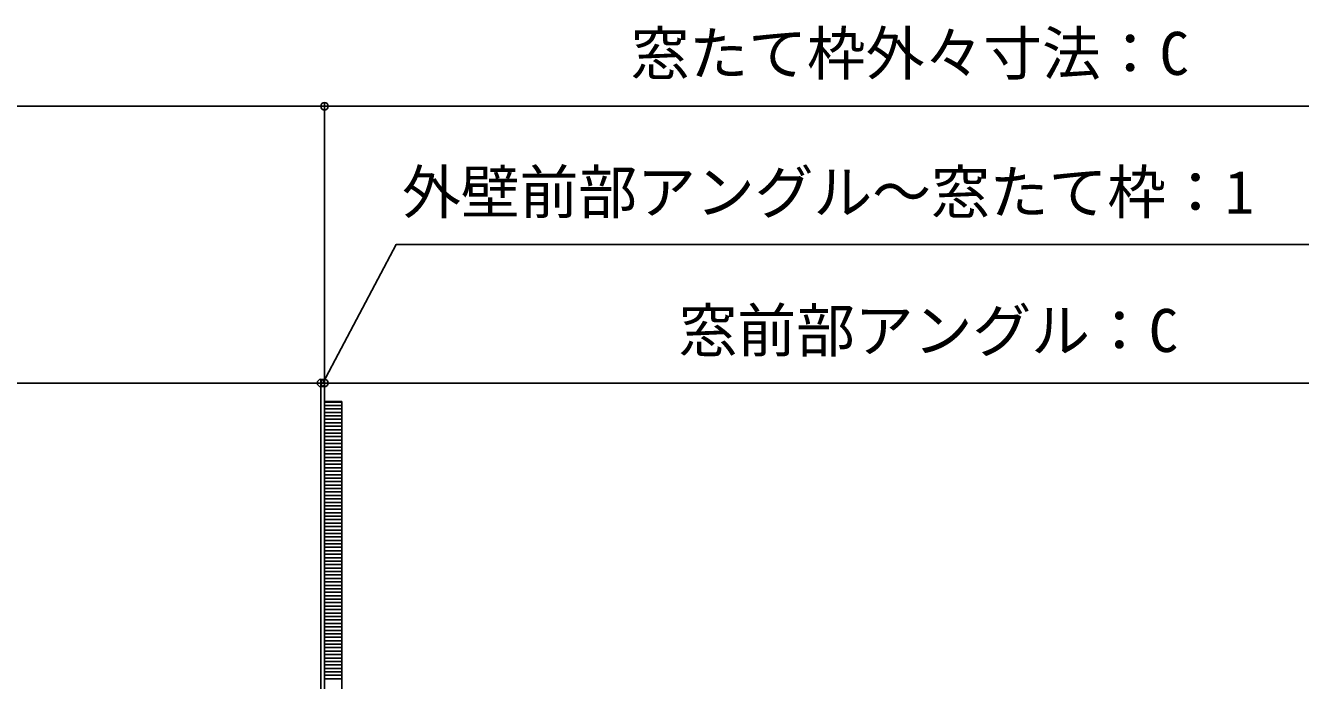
# Model space of a CAD drawing. Units: millimetres, scale not verified. Extents: x -875 to 875, y -1303 to 1295.
# Drawn here: x -258.9 to 109.7, y 456.8 to 646.1 of the extents above; entities that cross this region are included whole.
import ezdxf
from ezdxf.enums import TextEntityAlignment as Align

# ---------------------------------------------------------------- set-up
doc = ezdxf.new("R2010")
doc.units = ezdxf.units.MM
doc.header["$LTSCALE"] = 8
doc.layers.add('0-4_YKK_12', color=2, linetype='Continuous')
doc.layers.add('0-6_YKK_D', color=6, linetype='Continuous')
doc.styles.add('ＭＳ ゴシック', font='')
doc.styles.get('ＭＳ ゴシック').set_extended_font_data('MS Gothic')

msp = doc.modelspace()

# ---------------------------------------------------------------- linework, layer by layer
at = {"layer": '0-4_YKK_12'}
for p, q in [((-172.5, 537.487), (-167.5, 537.487)), ((-172.5, 537.3), (-167.5, 537.3)), ((-172.5, 536.3), (-167.5, 536.3)), ((-172.5, 535.3), (-167.5, 535.3)), ((-172.5, 534.3), (-167.5, 534.3)), ((-172.5, 533.3), (-167.5, 533.3)), ((-172.5, 532.3), (-167.5, 532.3)), ((-172.5, 531.3), (-167.5, 531.3)), ((-172.5, 530.3), (-167.5, 530.3)), ((-172.5, 529.3), (-167.5, 529.3)), ((-172.5, 528.3), (-167.5, 528.3)), ((-172.5, 527.3), (-167.5, 527.3)), ((-172.5, 526.3), (-167.5, 526.3)), ((-172.5, 525.3), (-167.5, 525.3)), ((-172.5, 524.3), (-167.5, 524.3)), ((-172.5, 523.3), (-167.5, 523.3)), ((-172.5, 522.3), (-167.5, 522.3)), ((-172.5, 521.3), (-167.5, 521.3)), ((-172.5, 520.3), (-167.5, 520.3)), ((-172.5, 519.3), (-167.5, 519.3)), ((-172.5, 518.3), (-167.5, 518.3)), ((-172.5, 517.3), (-167.5, 517.3)), ((-172.5, 516.3), (-167.5, 516.3)), ((-172.5, 515.3), (-167.5, 515.3)), ((-172.5, 514.3), (-167.5, 514.3)), ((-172.5, 513.3), (-167.5, 513.3)), ((-172.5, 512.3), (-167.5, 512.3)), ((-172.5, 511.3), (-167.5, 511.3)), ((-172.5, 510.3), (-167.5, 510.3)), ((-172.5, 509.3), (-167.5, 509.3)), ((-172.5, 508.3), (-167.5, 508.3)), ((-172.5, 507.3), (-167.5, 507.3)), ((-172.5, 506.3), (-167.5, 506.3)), ((-172.5, 505.3), (-167.5, 505.3)), ((-172.5, 504.3), (-167.5, 504.3)), ((-172.5, 503.3), (-167.5, 503.3)), ((-172.5, 502.3), (-167.5, 502.3)), ((-172.5, 501.3), (-167.5, 501.3)), ((-172.5, 500.3), (-167.5, 500.3)), ((-172.5, 499.3), (-167.5, 499.3)), ((-172.5, 498.3), (-167.5, 498.3)), ((-172.5, 497.3), (-167.5, 497.3)), ((-172.5, 496.3), (-167.5, 496.3)), ((-172.5, 495.3), (-167.5, 495.3)), ((-172.5, 494.3), (-167.5, 494.3)), ((-172.5, 493.3), (-167.5, 493.3)), ((-172.5, 492.3), (-167.5, 492.3)), ((-172.5, 491.3), (-167.5, 491.3)), ((-172.5, 490.3), (-167.5, 490.3)), ((-172.5, 489.3), (-167.5, 489.3)), ((-172.5, 488.3), (-167.5, 488.3)), ((-172.5, 487.3), (-167.5, 487.3)), ((-172.5, 486.3), (-167.5, 486.3)), ((-172.5, 485.3), (-167.5, 485.3)), ((-172.5, 484.3), (-167.5, 484.3)), ((-172.5, 483.3), (-167.5, 483.3)), ((-172.5, 482.3), (-167.5, 482.3)), ((-172.5, 481.3), (-167.5, 481.3)), ((-172.5, 480.3), (-167.5, 480.3)), ((-172.5, 479.3), (-167.5, 479.3)), ((-172.5, 478.3), (-167.5, 478.3)), ((-172.5, 477.3), (-167.5, 477.3)), ((-172.5, 476.3), (-167.5, 476.3)), ((-172.5, 475.3), (-167.5, 475.3)), ((-172.5, 474.3), (-167.5, 474.3)), ((-172.5, 473.3), (-167.5, 473.3)), ((-172.5, 472.3), (-167.5, 472.3)), ((-172.5, 471.3), (-167.5, 471.3)), ((-172.5, 470.3), (-167.5, 470.3)), ((-172.5, 469.3), (-167.5, 469.3)), ((-172.5, 468.3), (-167.5, 468.3)), ((-172.5, 467.3), (-167.5, 467.3)), ((-172.5, 466.3), (-167.5, 466.3)), ((-172.5, 465.3), (-167.5, 465.3)), ((-172.5, 464.3), (-167.5, 464.3)), ((-172.5, 463.3), (-167.5, 463.3)), ((-172.5, 462.3), (-167.5, 462.3)), ((-172.5, 461.3), (-167.5, 461.3)), ((-172.5, 460.3), (-167.5, 460.3)), ((-172.5, 459.3), (-167.5, 459.3)), ((-172.5, 458.3), (-167.5, 458.3)), ((-172.5, 457.3), (-167.5, 457.3))]:
    msp.add_line(p, q, dxfattribs=at)
for points in [[(-172.5, 345.8), (-172.5, 383.3), (-172.5, 537.487)], [(-167.5, 350.8), (-167.5, 383.3), (-167.5, 537.487)]]:
    msp.add_lwpolyline(points, dxfattribs=at)
at = {"layer": '0-6_YKK_D'}
for p, q in [((-172.5, 538.487), (-172.5, 623.8)), ((-172.5, 538.487), (-172.5, 623.8)), ((-620, 622.8), (-172.5, 622.8)), ((-172.5, 622.8), (227.5, 622.8)), ((-619, 542.8), (-173.5, 542.8)), ((-173.5, 542.8), (-177.8, 542.8)), ((-173.5, 382.3), (-173.5, 543.8)), ((-173.5, 382.3), (-173.5, 543.8)), ((-173.5, 542.8), (-172.5, 542.8)), ((-173.5, 542.8), (-172.5, 542.8)), ((-172.5, 382.3), (-172.5, 543.8)), ((-172.5, 382.3), (-172.5, 543.8)), ((-172.5, 542.8), (227.5, 542.8)), ((-172.5, 542.8), (-168.2, 542.8))]:
    msp.add_line(p, q, dxfattribs=at)
msp.add_lwpolyline([(-173, 542.8), (-151.808, 582.8), (182.794, 582.8)], dxfattribs=at)
for centre in [(-172.5, 622.8), (-172.5, 622.8), (-173.5, 542.8), (-173.5, 542.8), (-172.5, 542.8), (-172.5, 542.8)]:
    msp.add_circle(centre, 1.075, dxfattribs=at)

# ---------------------------------------------------------------- texts
at = {"layer": '0-6_YKK_D', "style": 'ＭＳ ゴシック'}
for s, p in [('窓たて枠外々寸法：C', (-83.966, 628.118)), ('外壁前部アングル～窓たて枠：1', (-150.064, 588.022)), ('窓前部アングル：C', (-70.105, 548.022))]:
    msp.add_text(s, height=12.46, dxfattribs=at).set_placement(p, align=Align.BOTTOM_LEFT)

doc.saveas('drawing.dxf')
